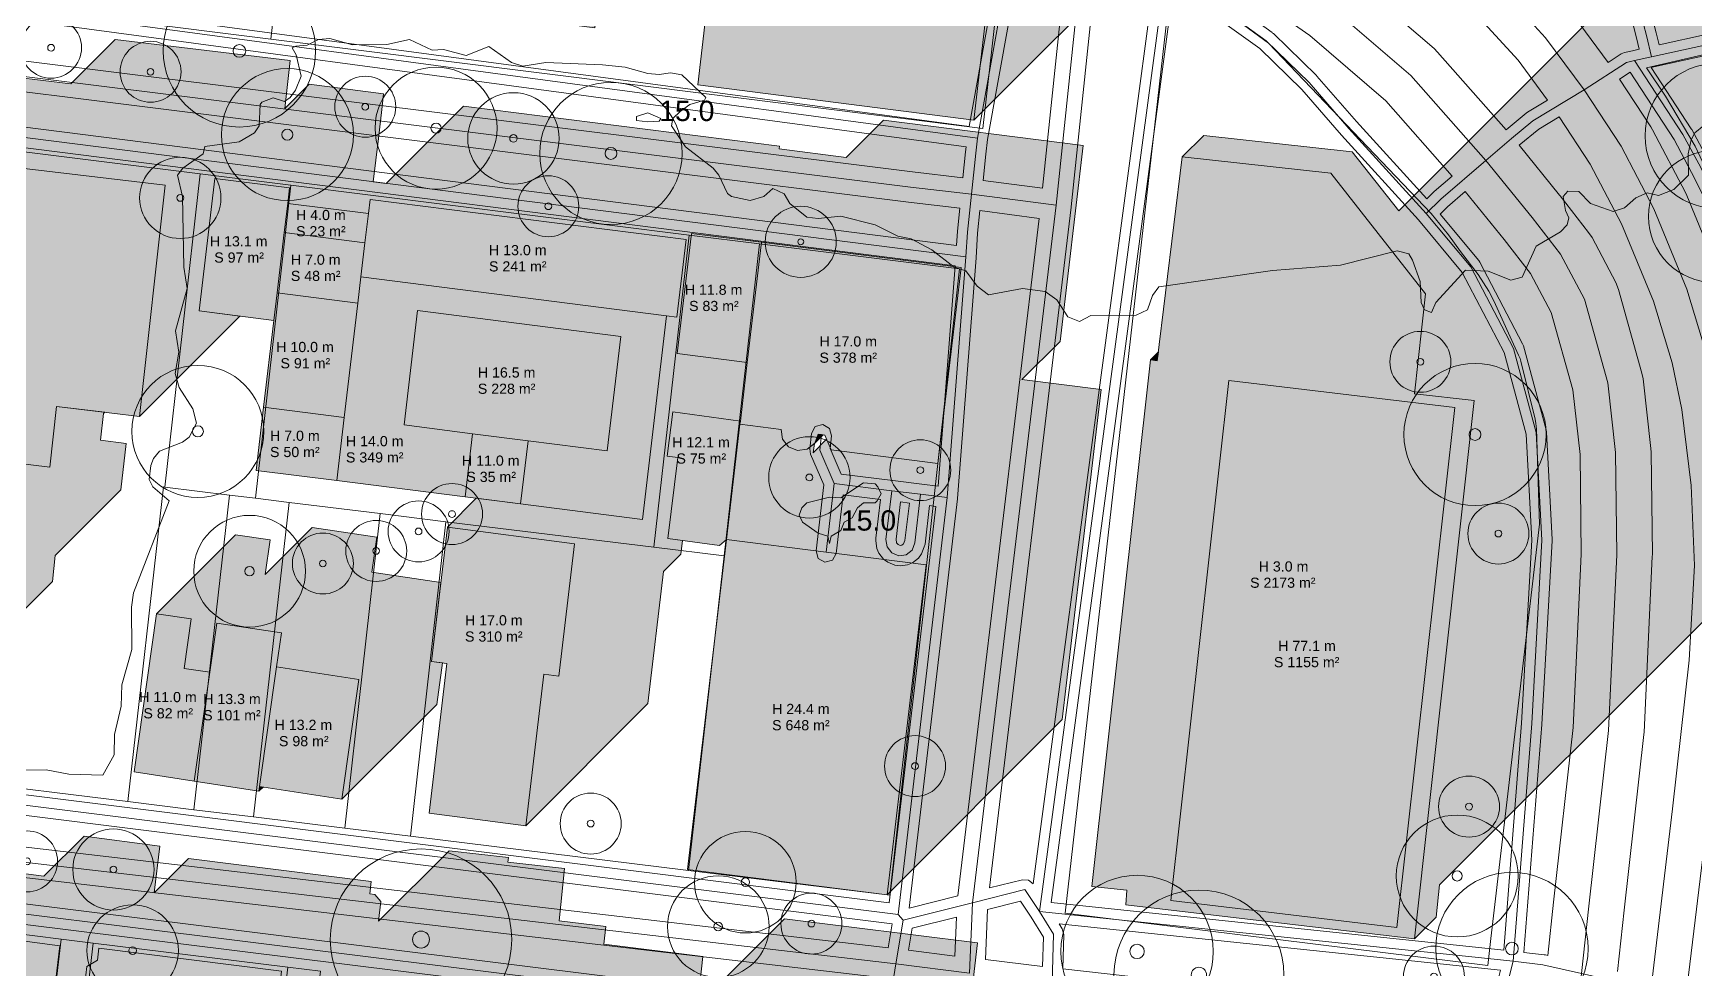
# Model space of a CAD drawing. Header units: metres. Extents: x -8 to 1190, y -11 to 1223.
# Drawn here: x 318.9 to 482.4, y 680 to 772.1 of the extents above; entities that cross this region are included whole.
import ezdxf

# ---------------------------------------------------------------- set-up
doc = ezdxf.new("R2010")
doc.units = ezdxf.units.M
doc.header["$MEASUREMENT"] = 0
for name, color, linetype, lineweight, true_color in [('TPX_BUILDING_AREAS_TEXT', 7, 'CONTINUOUS', 0, 0x000000), ('TPX_BUILDING_HEIGHTS_TEXT', 7, 'CONTINUOUS', 0, 0x000000), ('TPX_BUILDINGS', 7, 'CONTINUOUS', 0, 0x000000), ('TPX_BUILDINGS_HATCH', 7, 'CONTINUOUS', 0, 0xf0f0f0), ('TPX_BUILDINGS_SHADOWS_HATCH', 7, 'CONTINUOUS', 0, 0x000000), ('TPX_BUILDINGS_SHADOWS_OUTLINES', 7, 'CONTINUOUS', 0, 0x000000), ('TPX_CADASTRES', 7, 'CONTINUOUS', 0, 0x646464), ('TPX_CONTOUR_LINES_5M', 7, 'CONTINUOUS', 0, 0x969696), ('TPX_CONTOUR_LINES_5M_TEXT', 7, 'CONTINUOUS', 0, 0x000000), ('TPX_ROADS_AXES', 7, 'CONTINUOUS', 0, 0x323232), ('TPX_ROADS_CONTOURS', 7, 'CONTINUOUS', 0, 0x646464), ('TPX_VEGETATION_GREEN_SPACES', 7, 'CONTINUOUS', 0, 0x58ba48), ('TPX_VEGETATION_GREEN_SPACES_HATCH', 7, 'CONTINUOUS', 0, 0x58ba48), ('TPX_VEGETATION_TREES_INDIVIDUAL', 7, 'CONTINUOUS', 0, 0x136734)]:
    doc.layers.add(name, color=color, linetype=linetype, lineweight=lineweight, true_color=true_color)
doc.styles.add('TPX_TEXTE', font='arial.ttf')

# ---------------------------------------------------------------- blocks, each defined once
blk = doc.blocks.new('TREETR007_CR075')
at = {"layer": 'TPX_VEGETATION_TREES_INDIVIDUAL'}
for radius in [7.5, 0.708]:
    blk.add_circle((0, 0, 0.04), radius, dxfattribs=at)
blk = doc.blocks.new('TREETR006_CR070')
at = {"layer": 'TPX_VEGETATION_TREES_INDIVIDUAL'}
for radius in [7, 0.583]:
    blk.add_circle((0, 0, 0.04), radius, dxfattribs=at)
blk = doc.blocks.new('TREETR009_CR072')
at = {"layer": 'TPX_VEGETATION_TREES_INDIVIDUAL'}
for radius in [7.15, 0.851]:
    blk.add_circle((0, 0, 0.04), radius, dxfattribs=at)
blk = doc.blocks.new('TREETR003_CR030')
at = {"layer": 'TPX_VEGETATION_TREES_INDIVIDUAL'}
for radius in [3, 0.333]:
    blk.add_circle((0, 0, 0.04), radius, dxfattribs=at)
blk = doc.blocks.new('TREETR005_CR065')
at = {"layer": 'TPX_VEGETATION_TREES_INDIVIDUAL'}
for radius in [6.5, 0.542]:
    blk.add_circle((0, 0, 0.04), radius, dxfattribs=at)
blk = doc.blocks.new('TREETR003_CR035')
at = {"layer": 'TPX_VEGETATION_TREES_INDIVIDUAL'}
for radius in [3.5, 0.292]:
    blk.add_circle((0, 0, 0.04), radius, dxfattribs=at)
blk = doc.blocks.new('TREETR008_CR084')
at = {"layer": 'TPX_VEGETATION_TREES_INDIVIDUAL'}
for radius in [8.36, 0.75]:
    blk.add_circle((0, 0, 0.04), radius, dxfattribs=at)
blk = doc.blocks.new('TREETR004_CR045')
at = {"layer": 'TPX_VEGETATION_TREES_INDIVIDUAL'}
for radius in [4.5, 0.375]:
    blk.add_circle((0, 0, 0.04), radius, dxfattribs=at)
blk = doc.blocks.new('TREETR005_CR060')
at = {"layer": 'TPX_VEGETATION_TREES_INDIVIDUAL'}
for radius in [6, 0.5]:
    blk.add_circle((0, 0, 0.04), radius, dxfattribs=at)
blk = doc.blocks.new('TREETR005_CR055')
at = {"layer": 'TPX_VEGETATION_TREES_INDIVIDUAL'}
for radius in [5.5, 0.458]:
    blk.add_circle((0, 0, 0.04), radius, dxfattribs=at)
blk = doc.blocks.new('TREETR006_CR075')
at = {"layer": 'TPX_VEGETATION_TREES_INDIVIDUAL'}
for radius in [7.5, 0.625]:
    blk.add_circle((0, 0, 0.04), radius, dxfattribs=at)
blk = doc.blocks.new('TREETR003_CR040')
at = {"layer": 'TPX_VEGETATION_TREES_INDIVIDUAL'}
for radius in [4, 0.333]:
    blk.add_circle((0, 0, 0.04), radius, dxfattribs=at)
blk = doc.blocks.new('TREETR004_CR050')
at = {"layer": 'TPX_VEGETATION_TREES_INDIVIDUAL'}
for radius in [5, 0.417]:
    blk.add_circle((0, 0, 0.04), radius, dxfattribs=at)
blk = doc.blocks.new('TREETR008_CR089')
at = {"layer": 'TPX_VEGETATION_TREES_INDIVIDUAL'}
for radius in [8.93, 0.833]:
    blk.add_circle((0, 0, 0.04), radius, dxfattribs=at)

msp = doc.modelspace()

# ---------------------------------------------------------------- hatches: boundary and pattern name
at = {"layer": 'TPX_BUILDINGS_HATCH'}
h = msp.add_hatch(color=256, dxfattribs=at)
h.paths.add_polyline_path([(346.3, 794.05), (344.25, 776.48), (374.17, 772.66), (374.37, 774.34), (385.01, 772.98), (384.31, 767.03), (411.47, 763.56), (414.23, 787.34), (394.66, 799.4), (388.44, 787.5), (383.7, 787.53), (383.93, 789.47), (381.71, 791.9), (380.35, 790.75), (379.13, 790.91), (377.55, 790.06), (364.42, 791.74), (346.3, 794.05)])
h.paths.add_polyline_path([(391.88, 779.58), (397.15, 788.45), (403.45, 784.57), (398.8, 776.73), (396.32, 778.26), (391.88, 779.58)], flags=16)
for points in [[(286.5, 718.32), (285.44, 708.61), (308.5, 705.84), (309.51, 715.05), (312.68, 714.67), (312.73, 715.14), (315.23, 714.83), (315.74, 719.43), (313.23, 719.74), (314.37, 730.13), (320.55, 729.39), (321.21, 735.37), (329.38, 734.39), (331.88, 757.14), (314.68, 759.2), (314.3, 754.34), (304.84, 755.48), (290.79, 757.17), (289.66, 746.8), (290.63, 746.69), (287.5, 718.2), (286.5, 718.32)], [(428.86, 739.96), (423.09, 688.11), (426.54, 687.74), (426.42, 686.29), (454.84, 682.95), (460.71, 735.94), (454.85, 736.6), (455.92, 746.47), (446.6, 758.33), (431.98, 759.93), (429.53, 739.87), (428.86, 739.96)], [(336.79, 757.82), (335.25, 744.77), (342.59, 743.83), (342.91, 746.55), (343.61, 752.49), (343.95, 755.36), (344.13, 756.9), (336.79, 757.82)], [(351.55, 751.49), (351.15, 748.12), (381.24, 744.3), (382.26, 744.17), (383.16, 751.8), (352.05, 755.74), (351.89, 754.35), (351.55, 751.49)], [(343.95, 755.36), (343.61, 752.49), (351.55, 751.49), (351.89, 754.35), (343.95, 755.36)], [(343.61, 752.49), (342.91, 746.55), (350.85, 745.55), (351.15, 748.12), (351.55, 751.49), (343.61, 752.49)], [(383.68, 752.41), (382.28, 740.58), (389.18, 739.71), (390.58, 751.54), (383.68, 752.41)], [(388.5, 733.93), (388.46, 733.61), (392.52, 733.1), (392.66, 732.14), (393.25, 731.38), (394.13, 731.02), (395.07, 731.15), (395.82, 731.75), (396.17, 732.63), (396.81, 732.55), (397.45, 731.08), (407.94, 729.75), (410.22, 749.05), (390.58, 751.54), (389.18, 739.71), (388.5, 733.93)], [(349.52, 734.29), (348.79, 728.06), (361.4, 726.46), (362.14, 732.68), (355.41, 733.55), (356.73, 744.8), (376.72, 742.27), (375.38, 731.01), (367.6, 731.99), (366.87, 725.77), (378.87, 724.25), (381.24, 744.3), (351.15, 748.12), (350.85, 745.55), (349.52, 734.29)], [(342.59, 743.83), (341.58, 735.29), (349.52, 734.29), (350.85, 745.55), (342.91, 746.55), (342.59, 743.83)], [(356.73, 744.8), (355.41, 733.55), (362.14, 732.68), (367.6, 731.99), (375.38, 731.01), (376.72, 742.27), (356.73, 744.8)], [(436.57, 737.92), (430.85, 686.73), (453.11, 684.05), (458.82, 735.25), (436.57, 737.92)], [(341.58, 735.29), (340.84, 729.07), (348.79, 728.06), (349.52, 734.29), (341.58, 735.29)], [(381.85, 734.83), (381.31, 730.48), (382.36, 730.33), (381.37, 722.35), (386.46, 721.67), (387.12, 722.26), (388.46, 733.61), (388.5, 733.93), (381.85, 734.83)], [(362.14, 732.68), (361.4, 726.46), (366.87, 725.77), (367.6, 731.99), (362.14, 732.68)], [(359.62, 710.06), (357.88, 695.31), (367.38, 694.08), (369.15, 709.01), (370.63, 708.81), (372.17, 721.85), (359.67, 723.47), (358.1, 710.25), (359.62, 710.06)], [(387.12, 722.26), (383.28, 689.78), (402.93, 687.29), (406.77, 719.77), (396.94, 721.02), (387.12, 722.26)], [(331.04, 714.96), (328.84, 699.37), (334.74, 698.46), (336.27, 709.19), (333.75, 709.57), (334.44, 714.44), (331.04, 714.96)], [(336.27, 709.19), (334.74, 698.46), (341.11, 697.48), (341.18, 697.93), (342.85, 709.74), (343.33, 713.07), (336.96, 714.04), (336.27, 709.19)], [(342.85, 709.74), (341.18, 697.93), (349.28, 696.69), (350.95, 708.49), (342.85, 709.74)], [(312.31, 668.47), (310.78, 655.82), (318.25, 654.85), (321.54, 682.25), (314.08, 683.23), (313.74, 680.39), (312.31, 668.47)], [(324.19, 680.22), (323.9, 677.65), (324.75, 676.17), (325.28, 676.11), (324.43, 668.67), (341.39, 666.54), (342.28, 674.3), (343.04, 674.2), (343.91, 674.67), (344.27, 677.78), (343.68, 678.48), (343.2, 678.54), (343.34, 679.75), (325.36, 682.01), (325.22, 680.83), (324.19, 680.22)]]:
    msp.add_hatch(color=256, dxfattribs=at).paths.add_polyline_path(points)
at = {"layer": 'TPX_BUILDINGS_SHADOWS_HATCH'}
for points in [[(304.92, 814.34), (288.94, 798.36), (310.75, 795.58), (310.14, 790.34), (311.38, 790.19), (311.17, 788.38), (314.77, 787.91), (315.41, 793.45), (323.04, 792.47), (324.43, 804.4), (337.22, 802.78), (333.85, 773.6), (345.24, 784.99), (346.3, 794.05), (364.42, 791.74), (377.55, 790.06), (379.13, 790.91), (380.35, 790.75), (381.71, 791.9), (383.93, 789.47), (383.7, 787.53), (388.44, 787.5), (394.66, 799.4), (414.23, 787.34), (411.47, 763.56), (428.02, 780.11), (430.78, 803.89), (411.21, 815.94), (400.37, 805.11), (400.48, 806.02), (398.25, 808.45), (396.9, 807.3), (395.68, 807.46), (394.1, 806.6), (380.97, 808.28), (362.84, 810.59), (350.87, 798.62), (353.2, 818.76), (340.41, 820.38), (326.33, 806.3), (326.12, 806.32), (326.73, 811.56), (304.92, 814.34)], [(434.1, 762.05), (431.98, 759.93), (446.6, 758.33), (455.92, 746.47), (454.85, 736.6), (460.71, 735.94), (454.84, 682.95), (456.96, 685.07), (457.31, 688.25), (507.62, 738.56), (513.34, 789.77), (498.36, 791.57), (493.59, 790.6), (492.74, 789.16), (490.2, 790.71), (490.64, 791.45), (490.3, 791.65), (453.29, 754.64), (448.72, 760.45), (434.1, 762.05)], [(303.1, 769.48), (290.79, 757.17), (304.84, 755.48), (314.3, 754.34), (314.68, 759.2), (331.88, 757.14), (329.38, 734.39), (339.25, 744.26), (335.25, 744.77), (336.79, 757.82), (344.13, 756.9), (343.95, 755.36), (351.89, 754.35), (352.05, 755.74), (383.16, 751.8), (382.26, 744.17), (381.24, 744.3), (378.87, 724.25), (366.87, 725.77), (362.51, 726.32), (359.67, 723.47), (372.17, 721.85), (370.63, 708.81), (369.15, 709.01), (367.38, 694.08), (379.4, 706.1), (380.94, 719.12), (382.65, 720.83), (382.81, 722.16), (381.37, 722.35), (382.36, 730.33), (381.31, 730.48), (381.85, 734.83), (388.5, 733.93), (389.18, 739.71), (382.28, 740.58), (383.68, 752.41), (390.82, 751.51), (410.22, 749.05), (407.94, 729.75), (397.45, 731.08), (396.99, 732.13), (395.67, 730.81), (395.78, 731.71), (395.07, 731.15), (394.13, 731.02), (393.25, 731.38), (392.66, 732.14), (392.52, 733.1), (388.46, 733.61), (387.12, 722.26), (396.94, 721.02), (406.77, 719.77), (402.93, 687.29), (420.18, 704.54), (424.02, 737.02), (416.21, 738.02), (419.96, 741.77), (422.24, 761.07), (402.6, 763.56), (398.92, 759.89), (392.32, 760.72), (392.36, 760.99), (361.24, 764.93), (353.63, 757.32), (352.37, 757.48), (352.87, 761.76), (353.22, 764.62), (353.39, 766.16), (346.06, 767.09), (343.66, 764.69), (344.18, 769.44), (326.98, 771.51), (322.6, 767.13), (317.15, 767.78), (303.1, 769.48)], [(429.64, 740.74), (428.86, 739.96), (429.53, 739.87), (429.64, 740.74)], [(309.51, 715.05), (308.5, 705.84), (320.8, 718.14), (321.08, 720.69), (327.53, 727.14), (328.04, 731.73), (325.53, 732.04), (325.82, 734.66), (325.96, 734.8), (321.21, 735.37), (320.55, 729.39), (314.37, 730.13), (313.23, 719.74), (315.74, 719.43), (315.23, 714.83), (312.73, 715.14), (312.68, 714.67), (309.51, 715.05)], [(396.17, 732.63), (395.82, 731.75), (396.65, 732.57), (396.49, 732.59), (396.17, 732.63)], [(338.82, 722.74), (331.04, 714.96), (334.44, 714.44), (333.75, 709.57), (336.27, 709.19), (336.96, 714.04), (343.33, 713.07), (342.85, 709.74), (350.95, 708.49), (349.28, 696.69), (358.62, 706.02), (359.19, 710.11), (358.1, 710.25), (359.02, 718.02), (352.24, 719.06), (352.73, 722.48), (346.36, 723.45), (341.74, 718.83), (342.22, 722.22), (338.82, 722.74)], [(341.18, 697.93), (341.11, 697.48), (341.52, 697.88), (341.18, 697.93)]]:
    msp.add_hatch(color=256, dxfattribs=at).paths.add_polyline_path(points)
h = msp.add_hatch(color=256, dxfattribs=at)
h.paths.add_polyline_path([(314.63, 689.8), (306.22, 681.39), (313.74, 680.39), (314.08, 683.23), (321.54, 682.25), (318.25, 654.85), (321.79, 658.38), (321.87, 659.2), (320.16, 659.41), (320.85, 665.75), (328.81, 664.8), (330.03, 665.28), (330.67, 665.43), (331.98, 665.53), (333.28, 665.38), (334.54, 664.97), (335.69, 664.32), (336.22, 663.92), (344.05, 662.99), (343.36, 656.65), (342.2, 656.79), (338.08, 617.7), (342.36, 621.97), (343.46, 633.69), (350.17, 633), (356.09, 632.38), (356.45, 635.93), (362.33, 635.31), (361.63, 627.76), (368.19, 627.07), (366.94, 613.57), (368.05, 614.68), (369.78, 629.58), (376.28, 628.76), (375.14, 618.99), (379, 618.5), (379.73, 624.79), (380.44, 630.87), (381.16, 637.13), (381.6, 640.91), (381.17, 640.96), (374.51, 634.3), (371.12, 634.65), (371.38, 637.52), (372.08, 645.07), (366.21, 645.69), (362.82, 642.3), (359.79, 642.61), (358.02, 640.85), (354.17, 641.24), (355.35, 652.47), (350.63, 653), (344.8, 653.65), (347.46, 679.25), (353.29, 678.59), (359.24, 677.92), (356.58, 652.33), (356.97, 652.72), (357.04, 653.35), (363.62, 652.57), (363.12, 647.97), (362.89, 645.82), (365.29, 648.23), (365.52, 650.37), (366.02, 654.97), (359.94, 655.69), (367.49, 663.24), (368.23, 669.76), (366.5, 669.99), (365.67, 662.65), (361, 663.24), (361.6, 668.54), (358.73, 668.9), (359.65, 677.03), (367.19, 676.08), (378.32, 674.7), (375.25, 647.76), (378.77, 651.28), (378.78, 651.38), (392.41, 649.68), (393.47, 658.82), (387.03, 659.63), (381.77, 654.36), (382.43, 660.2), (380.5, 660.45), (382.08, 674.16), (401.08, 671.79), (398.42, 648.93), (397.55, 641.38), (397.98, 641.32), (397.26, 635.13), (397.48, 635.1), (396.75, 628.83), (396, 622.3), (395.32, 616.46), (394.57, 610.07), (378.26, 612.11), (374.4, 612.59), (371.67, 612.93), (364.8, 606.06), (361.26, 606.49), (360.98, 606.21), (356.11, 606.79), (356.24, 607.88), (349.47, 608.71), (350.02, 613.33), (342.97, 614.22), (343.12, 615.45), (338.24, 616.07), (337.13, 614.96), (331.51, 615.68), (331.05, 615.74), (328.09, 612.77), (327.7, 612.82), (322.87, 607.99), (322.89, 608.15), (317.58, 608.83), (312.85, 604.09), (318.16, 603.41), (318.01, 602.18), (324.59, 601.34), (324.73, 602.57), (329.62, 601.95), (329.47, 600.72), (336.51, 599.82), (334.17, 580.1), (335.19, 579.97), (334.18, 571.48), (335.72, 569.87), (332.31, 541.15), (345.82, 554.65), (349.22, 583.37), (347.69, 584.99), (347.69, 585.02), (344.66, 585.39), (344.43, 583.24), (336.97, 584.15), (338.6, 598.61), (346.05, 597.7), (351.79, 597.01), (357.73, 596.29), (358.08, 599.34), (372.4, 597.59), (378.12, 596.91), (391.61, 595.26), (388.58, 568.35), (388.14, 564.45), (387.33, 557.27), (386.62, 550.96), (384.67, 533.72), (395.42, 544.47), (397.36, 561.71), (397.72, 562.06), (398.43, 568.37), (399.24, 575.55), (396.15, 575.92), (417.28, 597.06), (418.06, 603.9), (416.62, 604.09), (416.64, 604.24), (416.77, 605.36), (416.35, 605.42), (416.6, 607.51), (417.24, 607.43), (417.58, 610.27), (417.61, 610.58), (429.66, 609.05), (429.26, 605.56), (430, 605.47), (429.83, 603.94), (429.28, 604.01), (429.1, 602.5), (431.08, 602.25), (431.98, 602.13), (431.65, 599.27), (430.78, 599.38), (429.97, 599.48), (429.39, 594.53), (430.26, 594.42), (431.16, 594.31), (430.81, 591.32), (429.96, 591.43), (427.55, 591.74), (427.4, 590.49), (428.39, 590.35), (428.19, 588.62), (427.49, 588.71), (427.1, 585.4), (431.2, 589.5), (431.48, 591.92), (432.29, 592.72), (432.3, 592.81), (434.84, 595.35), (435.19, 598.34), (434.3, 598.45), (433.42, 598.56), (433.71, 601.01), (433.78, 601.08), (433.82, 601.43), (435.75, 603.37), (436.09, 606.23), (435.18, 606.35), (433.2, 606.6), (433.27, 606.67), (433.37, 607.49), (434, 608.12), (434.17, 609.64), (433.43, 609.73), (433.83, 613.22), (421.78, 614.75), (418.96, 611.93), (419.64, 618.01), (418.26, 618.18), (418.57, 620.87), (418.02, 620.94), (418.27, 623.14), (418.81, 623.07), (418.93, 624.14), (406.83, 625.62), (406.04, 624.82), (406.35, 627.49), (407.08, 633.79), (407.78, 639.86), (407.92, 640), (408.65, 646.27), (408.37, 646.31), (409.08, 652.43), (408.53, 652.5), (409.38, 659.89), (409.2, 659.91), (411.83, 682.54), (392.83, 684.91), (384.27, 676.34), (384.82, 681.2), (375.06, 682.41), (375.25, 684.14), (370.66, 684.72), (371.19, 689.87), (365.62, 690.49), (365.67, 690.96), (359.84, 691.62), (352.88, 684.67), (353.11, 686.62), (352.52, 687.32), (352.04, 687.38), (352.18, 688.59), (334.19, 690.85), (330.82, 687.48), (331.37, 692.08), (323.91, 693.06), (319.95, 689.1), (314.63, 689.8)])
h.paths.add_polyline_path([(323.9, 677.65), (324.19, 680.22), (325.22, 680.83), (325.36, 682.01), (343.34, 679.75), (343.2, 678.54), (343.68, 678.48), (344.27, 677.78), (343.91, 674.67), (343.04, 674.2), (342.28, 674.3), (341.39, 666.54), (324.43, 668.67), (325.28, 676.11), (324.75, 676.17), (323.9, 677.65)], flags=16)
at = {"layer": 'TPX_VEGETATION_GREEN_SPACES_HATCH'}
msp.add_hatch(color=256, dxfattribs=at).paths.add_polyline_path([(488.06, 771.1), (477.69, 768.71), (479.55, 765.91), (482.45, 761.01), (484.15, 757.42), (484.69, 757.11), (486.46, 757.54), (486.73, 757.88), (488.06, 771.1)])

# ---------------------------------------------------------------- linework, layer by layer
at = {"layer": 'TPX_BUILDINGS', "elevation": 0.04}
for points in [[(346.3, 794.05), (344.25, 776.48), (374.17, 772.66), (374.37, 774.34), (385.01, 772.98), (384.31, 767.03), (411.47, 763.56), (414.23, 787.34), (394.66, 799.4), (388.44, 787.5), (383.7, 787.53), (383.93, 789.47), (381.71, 791.9), (380.35, 790.75), (379.13, 790.91), (377.55, 790.06), (364.42, 791.74)], [(286.5, 718.32), (285.44, 708.61), (308.5, 705.84), (309.51, 715.05), (312.68, 714.67), (312.73, 715.14), (315.23, 714.83), (315.74, 719.43), (313.23, 719.74), (314.37, 730.13), (320.55, 729.39), (321.21, 735.37), (329.38, 734.39), (331.88, 757.14), (314.68, 759.2), (314.3, 754.34), (304.84, 755.48), (290.79, 757.17), (289.66, 746.8), (290.63, 746.69), (287.5, 718.2)], [(428.86, 739.96), (423.09, 688.11), (426.54, 687.74), (426.42, 686.29), (454.84, 682.95), (460.71, 735.94), (454.85, 736.6), (455.92, 746.47), (446.6, 758.33), (431.98, 759.93), (429.53, 739.87)], [(336.79, 757.82), (335.25, 744.77), (342.59, 743.83), (342.91, 746.55), (343.61, 752.49), (343.95, 755.36), (344.13, 756.9)], [(351.55, 751.49), (351.15, 748.12), (381.24, 744.3), (382.26, 744.17), (383.16, 751.8), (352.05, 755.74), (351.89, 754.35)], [(343.95, 755.36), (343.61, 752.49), (351.55, 751.49), (351.89, 754.35)], [(343.61, 752.49), (342.91, 746.55), (350.85, 745.55), (351.15, 748.12), (351.55, 751.49)], [(383.68, 752.41), (382.28, 740.58), (389.18, 739.71), (390.58, 751.54)], [(388.5, 733.93), (388.46, 733.61), (392.52, 733.1), (392.66, 732.14), (393.25, 731.38), (394.13, 731.02), (395.07, 731.15), (395.82, 731.75), (396.17, 732.63), (396.81, 732.55), (397.45, 731.08), (407.94, 729.75), (410.22, 749.05), (390.58, 751.54), (389.18, 739.71)], [(349.52, 734.29), (348.79, 728.06), (361.4, 726.46), (362.14, 732.68), (355.41, 733.55), (356.73, 744.8), (376.72, 742.27), (375.38, 731.01), (367.6, 731.99), (366.87, 725.77), (378.87, 724.25), (381.24, 744.3), (351.15, 748.12), (350.85, 745.55)], [(342.59, 743.83), (341.58, 735.29), (349.52, 734.29), (350.85, 745.55), (342.91, 746.55)], [(356.73, 744.8), (355.41, 733.55), (362.14, 732.68), (367.6, 731.99), (375.38, 731.01), (376.72, 742.27)], [(436.57, 737.92), (430.85, 686.73), (453.11, 684.05), (458.82, 735.25)], [(341.58, 735.29), (340.84, 729.07), (348.79, 728.06), (349.52, 734.29)], [(381.85, 734.83), (381.31, 730.48), (382.36, 730.33), (381.37, 722.35), (386.46, 721.67), (387.12, 722.26), (388.46, 733.61), (388.5, 733.93)], [(362.14, 732.68), (361.4, 726.46), (366.87, 725.77), (367.6, 731.99)], [(359.62, 710.06), (357.88, 695.31), (367.38, 694.08), (369.15, 709.01), (370.63, 708.81), (372.17, 721.85), (359.67, 723.47), (358.1, 710.25)], [(387.12, 722.26), (383.28, 689.78), (402.93, 687.29), (406.77, 719.77), (396.94, 721.02)], [(331.04, 714.96), (328.84, 699.37), (334.74, 698.46), (336.27, 709.19), (333.75, 709.57), (334.44, 714.44)], [(336.27, 709.19), (334.74, 698.46), (341.11, 697.48), (341.18, 697.93), (342.85, 709.74), (343.33, 713.07), (336.96, 714.04)], [(342.85, 709.74), (341.18, 697.93), (349.28, 696.69), (350.95, 708.49)], [(312.31, 668.47), (310.78, 655.82), (318.25, 654.85), (321.54, 682.25), (314.08, 683.23), (313.74, 680.39)], [(324.19, 680.22), (323.9, 677.65), (324.75, 676.17), (325.28, 676.11), (324.43, 668.67), (341.39, 666.54), (342.28, 674.3), (343.04, 674.2), (343.91, 674.67), (344.27, 677.78), (343.68, 678.48), (343.2, 678.54), (343.34, 679.75), (325.36, 682.01), (325.22, 680.83)]]:
    msp.add_lwpolyline(points, close=True, dxfattribs=at)
at = {"layer": 'TPX_BUILDINGS_SHADOWS_OUTLINES', "elevation": 0.04}
for points in [[(434.1, 762.05), (431.98, 759.93), (446.6, 758.33), (455.92, 746.47), (454.85, 736.6), (460.71, 735.94), (454.84, 682.95), (456.96, 685.07), (457.31, 688.25), (507.62, 738.56), (513.34, 789.77), (498.36, 791.57), (493.59, 790.6), (492.74, 789.16), (490.2, 790.71), (490.64, 791.45), (490.3, 791.65), (453.29, 754.64), (448.72, 760.45)], [(429.64, 740.74), (428.86, 739.96), (429.53, 739.87)], [(309.51, 715.05), (308.5, 705.84), (320.8, 718.14), (321.08, 720.69), (327.53, 727.14), (328.04, 731.73), (325.53, 732.04), (325.82, 734.66), (325.96, 734.8), (321.21, 735.37), (320.55, 729.39), (314.37, 730.13), (313.23, 719.74), (315.74, 719.43), (315.23, 714.83), (312.73, 715.14), (312.68, 714.67)], [(396.17, 732.63), (395.82, 731.75), (396.65, 732.57), (396.49, 732.59)], [(338.82, 722.74), (331.04, 714.96), (334.44, 714.44), (333.75, 709.57), (336.27, 709.19), (336.96, 714.04), (343.33, 713.07), (342.85, 709.74), (350.95, 708.49), (349.28, 696.69), (358.62, 706.02), (359.19, 710.11), (358.1, 710.25), (359.02, 718.02), (352.24, 719.06), (352.73, 722.48), (346.36, 723.45), (341.74, 718.83), (342.22, 722.22)], [(341.18, 697.93), (341.11, 697.48), (341.52, 697.88)], [(323.9, 677.65), (324.19, 680.22), (325.22, 680.83), (325.36, 682.01), (343.34, 679.75), (343.2, 678.54), (343.68, 678.48), (344.27, 677.78), (343.91, 674.67), (343.04, 674.2), (342.28, 674.3), (341.39, 666.54), (324.43, 668.67), (325.28, 676.11), (324.75, 676.17)]]:
    msp.add_lwpolyline(points, close=True, dxfattribs=at)
for points in [[(414.23, 787.34), (411.47, 763.56), (428.02, 780.11)], [(314.68, 759.2), (331.88, 757.14), (329.38, 734.39), (339.25, 744.26), (335.25, 744.77), (336.79, 757.82), (344.13, 756.9), (343.95, 755.36), (351.89, 754.35), (352.05, 755.74), (383.16, 751.8), (382.26, 744.17), (381.24, 744.3), (378.87, 724.25), (366.87, 725.77), (362.51, 726.32), (359.67, 723.47), (372.17, 721.85), (370.63, 708.81), (369.15, 709.01), (367.38, 694.08), (379.4, 706.1), (380.94, 719.12), (382.65, 720.83), (382.81, 722.16), (381.37, 722.35), (382.36, 730.33), (381.31, 730.48), (381.85, 734.83), (388.5, 733.93), (389.18, 739.71), (382.28, 740.58), (383.68, 752.41), (390.82, 751.51), (410.22, 749.05), (407.94, 729.75), (397.45, 731.08), (396.99, 732.13), (395.67, 730.81), (395.78, 731.71), (395.07, 731.15), (394.13, 731.02), (393.25, 731.38), (392.66, 732.14), (392.52, 733.1), (388.46, 733.61), (387.12, 722.26), (396.94, 721.02), (406.77, 719.77), (402.93, 687.29), (420.18, 704.54), (424.02, 737.02), (416.21, 738.02), (419.96, 741.77), (422.24, 761.07), (402.6, 763.56), (398.92, 759.89), (392.32, 760.72), (392.36, 760.99), (361.24, 764.93), (353.63, 757.32), (352.37, 757.48), (352.87, 761.76), (353.22, 764.62), (353.39, 766.16), (346.06, 767.09), (343.66, 764.69), (344.18, 769.44), (326.98, 771.51), (322.6, 767.13), (317.15, 767.78)], [(409.2, 659.91), (411.83, 682.54), (392.83, 684.91), (384.27, 676.34), (384.82, 681.2), (375.06, 682.41), (375.25, 684.14), (370.66, 684.72), (371.19, 689.87), (365.62, 690.49), (365.67, 690.96), (359.84, 691.62), (352.88, 684.67), (353.11, 686.62), (352.52, 687.32), (352.04, 687.38), (352.18, 688.59), (334.19, 690.85), (330.82, 687.48), (331.37, 692.08), (323.91, 693.06), (319.95, 689.1), (314.63, 689.8)], [(314.08, 683.23), (321.54, 682.25), (318.25, 654.85)]]:
    msp.add_lwpolyline(points, dxfattribs=at)
at = {"layer": 'TPX_CADASTRES', "elevation": 0.02}
for points in [[(344.75, 793.19), (342.29, 771.54), (412.35, 762.72), (415.18, 787.66), (357.21, 824.71), (348.13, 809.46)], [(420.77, 688.06), (420.47, 685.48), (462.06, 680.3), (462.37, 682.96), (467.13, 723.78), (466.84, 733.16), (466.79, 733.68), (466.71, 734.12), (465.31, 739.82), (465.23, 740.1), (465.08, 740.43), (462.66, 745.77), (462.16, 746.72), (461.11, 748.35), (459.37, 750.62), (458.18, 752.26), (456.49, 754.36), (440.49, 771.15), (431, 778.14)], [(283.89, 764.71), (276.91, 702.78), (328.23, 696.47), (331.72, 727.44), (331.85, 727.42), (335.33, 758.27)], [(335.33, 758.27), (331.85, 727.42), (338.21, 726.64), (340.78, 726.32), (344.25, 757.15)], [(344.25, 757.15), (340.78, 726.32), (344.08, 725.92), (353.05, 724.81), (359.52, 724.02), (379.99, 721.5), (383.46, 752.24)], [(383.46, 752.24), (379.99, 721.5), (386.9, 720.65), (390.37, 751.37)], [(386.9, 720.65), (383.41, 689.68), (403.2, 687.25), (410.07, 748.91), (390.37, 751.37)], [(331.72, 727.44), (328.23, 696.47), (334.72, 695.65), (338.21, 726.64), (331.85, 727.42)], [(338.21, 726.64), (334.72, 695.65), (340.59, 694.95), (344.08, 725.92), (340.78, 726.32)], [(344.08, 725.92), (340.59, 694.95), (349.56, 693.85), (353.05, 724.81)], [(353.05, 724.81), (349.56, 693.85), (356.03, 693.05), (359.52, 724.02)], [(359.52, 724.02), (356.03, 693.05), (383.41, 689.68), (386.9, 720.65), (379.99, 721.5)], [(313.84, 683.88), (310.11, 651.99), (317.9, 651.02), (321.64, 682.92)], [(317.9, 651.02), (314.21, 619.51), (341.49, 616.14), (341.7, 617.91), (345.18, 647.65), (343.46, 647.87), (347.19, 679.75), (343.97, 680.15), (342.31, 665.99), (323.17, 668.37), (324.82, 682.52), (321.64, 682.92)], [(324.82, 682.52), (323.17, 668.37), (342.31, 665.99), (343.97, 680.15)]]:
    msp.add_lwpolyline(points, close=True, dxfattribs=at)
msp.add_lwpolyline([(285.17, 778.73), (342.29, 771.54), (344.75, 793.19)], dxfattribs=at)
at = {"layer": 'TPX_CONTOUR_LINES_5M', "elevation": 0.05}
for points in [[(483.33, 763.02), (482.42, 762.32), (482.06, 761.62), (481.78, 760.23), (481.82, 758.13), (480.37, 756.74), (478.86, 756.15), (477.74, 756.39), (476.62, 755.92), (475.5, 754.94), (474.39, 754.56), (472.15, 755.34), (471.03, 756.53), (469.92, 756.58), (469.48, 756.04), (469.69, 754.65), (470.02, 753.95), (469.86, 753.25), (469.22, 752.56), (466.81, 751.16), (465.45, 748.1), (464.33, 747.79), (462.09, 748.7), (459.86, 748.79), (456.95, 745.59), (456.51, 744.63), (455.84, 744.89), (455.49, 745.59), (455.39, 747.68), (454.65, 749.77), (454.27, 750.41), (453.15, 750.7), (447.57, 749.29), (440.86, 748.74), (429.68, 747.14), (429.06, 746.28), (428.57, 744.87), (427.45, 744.34), (422.98, 744.31), (421.86, 743.74), (420.74, 744.19), (419.63, 745.88), (418.51, 746.7), (416.27, 746.97), (412.92, 746.37), (411.8, 747.21), (410.69, 748.71), (409.55, 749.07), (407.33, 750.8), (405.31, 751.86), (403.98, 752.13), (401.76, 753.25), (398.39, 754.1), (396.16, 753.88), (395.04, 754.02), (393.37, 755.35), (392.81, 756.3), (391.69, 756.84), (390.81, 756.04), (389.45, 755.64), (387.63, 756.04), (387.22, 756.34), (386.39, 758.13), (385.82, 758.83), (383.1, 760.92), (381.72, 763.01), (381.84, 763.71), (382.59, 764.41), (383.51, 765.11), (384.98, 765.54), (385.11, 765.8), (382.75, 768.02), (381.63, 768.22), (380.51, 768.04), (379.4, 768.16), (377.16, 768.78), (374.93, 769), (369.34, 769.25), (367.1, 768.89), (365.99, 769.25), (363.75, 770.82), (361.52, 769.94), (359.28, 770.52), (358.16, 770.44), (355.93, 771.51), (353.69, 771.01), (350.34, 770.98), (348.11, 771.61), (346.99, 771.5), (345.87, 770.94), (344.75, 770.83), (344.4, 770.68), (344.77, 769.99), (345.28, 767.89), (344.73, 766.5), (344.18, 765.8), (343.64, 765.38), (342.52, 765.75), (341.4, 765.33), (341.23, 765.11), (341.13, 763.01), (340.69, 762.32), (339.17, 761.43), (335.81, 760.95), (335.63, 760.23), (333.64, 758.83), (333.09, 758.13), (333.6, 756.04), (333.73, 749.07), (334.04, 746.98), (332.92, 742.8), (333.24, 740.71), (332.89, 738.61), (333.26, 737.22), (334.6, 735.13), (334.99, 733.73), (334.26, 732.34), (333.58, 731.86), (331.34, 730.96), (330.74, 730.25), (330.47, 729.55), (330.32, 728.16), (330.68, 727.46), (332.29, 726.07), (328.77, 717), (328.58, 715.61), (328.61, 711.43), (327.62, 707.94), (327.55, 705.85), (326.89, 703.06), (326.87, 701.06), (325.76, 699.06), (322.4, 699.16), (320.17, 699.58), (316.82, 699.54)], [(378.28, 763.91), (378.28, 763.53), (379.4, 763.4), (380.51, 763.47), (380.66, 763.71), (379.4, 764.29), (378.28, 763.91)], [(400.63, 727.84), (398.39, 726.37), (397.28, 726.42), (395.04, 725.87), (394.56, 725.37), (394.3, 724.67), (394.63, 723.97), (396.16, 722.9), (397.11, 722.58), (397.28, 721.86), (397.44, 722.58), (398.39, 723.14), (398.72, 723.97), (399.51, 724.41), (400.04, 725.37), (400.63, 725.88), (401.75, 725.88), (401.96, 726.07), (402.34, 726.76), (402.03, 727.46), (401.75, 727.74), (400.63, 727.84)]]:
    msp.add_lwpolyline(points, dxfattribs=at)
at = {"layer": 'TPX_ROADS_AXES', "elevation": 0.03}
for points in [[(423.59, 790.78), (422.45, 782.81), (419.58, 755.18)], [(404.03, 685.35), (408.86, 726.39), (410.7, 750.09), (410.86, 752.52), (411.24, 756.27), (411.66, 760.31), (411.83, 761.8), (416.27, 786.45)], [(474.09, 784.07), (474.52, 782.66), (476.2, 777.51), (477.67, 771.9), (478.18, 769.79)], [(411.83, 761.8), (284.16, 778.96)], [(430.36, 778.52), (417.95, 685.62)], [(440.26, 771.38), (430.36, 778.52)], [(485.91, 719.67), (485.56, 727.88), (484.61, 735.62), (483.59, 740.52), (481.66, 746.9), (478.4, 754.82), (475.17, 761), (471.55, 766.53), (467.74, 771.67), (464.13, 775.64)], [(446.69, 774.65), (454.48, 767.95), (461.86, 759.57), (466.42, 753.96), (469.22, 750.35), (471.56, 745.93), (473.86, 737.69), (474.63, 730.84), (474.76, 720.75), (473.95, 703.46), (472, 686.17), (471.27, 679.52), (470.4, 672.05)], [(500.4, 773.84), (495.92, 773.2), (489.47, 772.27), (488.65, 772.09), (478.18, 769.79), (476.5, 769.42), (475.72, 769.25), (471.55, 766.53), (466.49, 763.5), (464.4, 761.75), (461.86, 759.57), (457.42, 755.77), (456, 754.38)], [(410.7, 750.09), (282.63, 766.36), (280.47, 766.53), (277.44, 766.81), (272.93, 767.32), (271.02, 767.62), (243.13, 771.88), (201.77, 739.32), (199.05, 714.38), (199.22, 712.99), (199.68, 711.3), (199.53, 709.49), (199.19, 705.45), (198.89, 701.79), (198.59, 699), (191.27, 634.2)], [(278.12, 772.86), (283.32, 772.2), (405.25, 756.97), (411.24, 756.27), (419.58, 755.18)], [(476.5, 769.42), (481.25, 762.15), (483.01, 758.88), (485.53, 753.88), (486.18, 753.38), (487.02, 753.55), (487.38, 754.25), (488.02, 765.06), (488.65, 772.09)], [(417.95, 685.62), (464.54, 680.73), (466.38, 704.13), (467.38, 722.2), (466.82, 732.79), (464.59, 741.06), (460.39, 749.1), (456, 754.38), (448.39, 762.75), (444.49, 767.25), (440.26, 771.38)], [(419.58, 755.18), (411.34, 686.5), (411.06, 679.56)], [(396.49, 732.59), (396.31, 731.07)], [(396.31, 731.07), (397.74, 727.79), (403.39, 727.07)], [(396.94, 721.02), (397.74, 727.79)], [(403.39, 727.07), (402.82, 722.28)], [(402.82, 722.28), (402.93, 721.53), (403.39, 720.94), (404.08, 720.65), (404.81, 720.76), (405.4, 721.22), (405.67, 721.92), (406.24, 726.72)], [(403.39, 727.07), (406.24, 726.72)], [(406.24, 726.72), (408.86, 726.39)], [(404.03, 685.35), (275.35, 701.47), (273.36, 702.67), (270.27, 703.04), (265.31, 703.62), (263.82, 703.12), (201.84, 710.7), (200.69, 710.88), (199.68, 711.3)], [(480.67, 670.13), (481.54, 677.19), (483.73, 695.34), (485.36, 710.08)], [(411.06, 679.56), (403.81, 680.47), (274.92, 695.51), (269.49, 696.16)], [(404.52, 684.79), (411.34, 686.5), (416.51, 687.79), (417.95, 685.62), (419.33, 683.39), (419.17, 678.61), (419, 673.54), (417.61, 672.43), (416.22, 671.08), (410.19, 672.17), (406.09, 672.9), (404.52, 674.61), (273.91, 690.87), (272.16, 690.66)], [(404.52, 684.79), (404.03, 685.35)], [(368.48, 377.9), (376.01, 443.73), (376.12, 446.13), (376.45, 449.16), (376.96, 453.91), (377.1, 454.99), (385.94, 520.03), (386.27, 522.48), (386.15, 525.98), (385.98, 531.07), (386.12, 532.3), (393.33, 597.37), (393.65, 599.41), (394.44, 602.55), (395.24, 605.7), (395.52, 608.1), (404.52, 674.61), (403.13, 676.31), (403.81, 680.47), (404.52, 684.79)], [(460.31, 666.03), (461.14, 670.11), (462.37, 673.71), (464.01, 678.54), (464.54, 680.73), (467.49, 680.39)], [(488.78, 676.02), (484.65, 676.64), (481.54, 677.19), (471.27, 679.52), (467.49, 680.39)]]:
    msp.add_lwpolyline(points, dxfattribs=at)
at = {"layer": 'TPX_ROADS_CONTOURS', "elevation": 0.03}
for points in [[(415.26, 786.43), (411.02, 762.92), (285.27, 779.81)], [(484.89, 748.23), (481.63, 756.15), (481.5, 756.44), (478.27, 762.62), (478.09, 762.91), (475.02, 767.61), (476.06, 768.28), (480.39, 761.64), (482.12, 758.41), (484.64, 753.43)], [(283.51, 765.24), (409.63, 749.21), (407.95, 727.51), (406.36, 727.71), (403.51, 728.07), (398.43, 728.71), (397.33, 731.22), (397.48, 732.47), (397.28, 733.21), (396.61, 733.59), (395.87, 733.38), (395.5, 732.71), (395.32, 731.18), (395.39, 730.67), (396.71, 727.64), (395.95, 721.14), (396.15, 720.4), (396.82, 720.03), (397.56, 720.23), (397.93, 720.9), (398.61, 726.67), (402.28, 726.21), (401.83, 722.4), (401.83, 722.14), (401.94, 721.39), (402.14, 720.92), (402.6, 720.33), (403, 720.02), (403.69, 719.73), (404.22, 719.66), (404.95, 719.77), (405.43, 719.97), (406.02, 720.43), (406.33, 720.85), (406.6, 721.55), (406.67, 721.8), (407.11, 725.6), (407.75, 725.52), (403.15, 686.47), (276.45, 702.34)], [(474.82, 679.74), (475.47, 685.78), (477.43, 703.07), (477.45, 703.3), (478.25, 720.59), (478.26, 720.79), (478.13, 730.88), (478.11, 731.23), (477.34, 738.08), (477.23, 738.63), (474.93, 746.88), (474.65, 747.57), (472.32, 751.99), (471.98, 752.5), (469.18, 756.11), (469.13, 756.17), (465.15, 761.08), (467.07, 762.68), (469.09, 763.89), (472.14, 759.22), (475.22, 753.34), (478.36, 745.73), (480.19, 739.65), (481.16, 735.05), (482.07, 727.59), (482.41, 719.69), (481.87, 710.37), (480.25, 695.74), (478.23, 678.96)]]:
    msp.add_lwpolyline(points, dxfattribs=at)
for points in [[(424.01, 783.13), (424.41, 785.93), (444.55, 771.88), (452.02, 765.45), (458.55, 758.05), (456.77, 756.52), (456.73, 756.48), (456.05, 755.82), (449.14, 763.41), (445.24, 767.9), (445.19, 767.96), (440.96, 772.1), (440.88, 772.13), (440.84, 772.19), (430.95, 779.33), (430.87, 779.38), (427.6, 781.28), (427.56, 781.31)], [(412.39, 757.63), (412.65, 760.2), (412.82, 761.66), (417.01, 784.87), (417.8, 784.4), (420.92, 782.56), (418.24, 756.87)], [(413.02, 687.95), (421.07, 755), (421.07, 755.03), (423.77, 781.01), (426.62, 779.54), (429.28, 777.99), (417.31, 688.37), (416.87, 688.72), (416.27, 688.76)], [(477.63, 776.02), (496.02, 779.82), (494.72, 778.24), (494.33, 777.66), (492.83, 774.84), (492.71, 774.59), (492.32, 773.69), (489.33, 773.26), (489.25, 773.25), (488.43, 773.07), (478.92, 770.97), (478.64, 772.15)], [(284.5, 773.56), (284.98, 777.48), (285.02, 777.83), (410.73, 760.94), (410.67, 760.43), (410.4, 757.88), (405.43, 758.46)], [(419.08, 686.51), (431.13, 776.73), (439.61, 770.62), (443.76, 766.56), (447.65, 762.08), (455.25, 753.73), (459.55, 748.54), (463.66, 740.69), (465.83, 732.63), (466.38, 722.2), (465.38, 704.19), (463.62, 681.83)], [(469.69, 774.73), (475.66, 775.66), (476.7, 771.66), (476.97, 770.55), (476.29, 770.4), (475.5, 770.23), (475.17, 770.09), (473.89, 769.25), (470.55, 773.75), (470.33, 774.03)], [(453.64, 773.29), (460.98, 773.71), (461.7, 773.11), (465.03, 769.45), (467.93, 765.53), (465.98, 764.35), (465.85, 764.26), (463.86, 762.6), (457.11, 770.26), (456.77, 770.6)], [(283.74, 767.23), (283.91, 768.78), (284.13, 770.59), (405.06, 755.48), (410.1, 754.89), (409.86, 752.62), (409.77, 751.21)], [(478.13, 768.75), (478.4, 768.81), (487.53, 770.82), (487.02, 765.15), (487.02, 765.12), (486.4, 754.52), (486.38, 754.49), (486.32, 754.53), (483.9, 759.33), (482.13, 762.63), (482.08, 762.7)], [(457.36, 754.31), (458.1, 755.03), (459.84, 756.52), (463.68, 751.79), (466.27, 748.45), (468.29, 744.63), (470.42, 737.01), (471.14, 730.62), (471.25, 720.81), (470.46, 703.74), (468.52, 686.56), (467.95, 681.31), (467.72, 681.36), (467.66, 681.35), (467.61, 681.38), (465.61, 681.61), (467.38, 704.05), (467.38, 704.07), (468.38, 722.14), (468.38, 722.25), (467.82, 732.84), (467.79, 733.05), (465.56, 741.32), (465.48, 741.52), (461.28, 749.56), (461.16, 749.74)], [(405.1, 685.96), (409.86, 726.27), (409.86, 726.31), (411.69, 750.01), (411.85, 752.43), (412.08, 754.65), (417.91, 753.89), (409.91, 687.17)], [(403.83, 722.29), (404.26, 725.96), (405.13, 725.85), (404.7, 722.16), (404.57, 721.84), (404.4, 721.71), (404.21, 721.68), (404.02, 721.76), (403.88, 721.94)], [(276.02, 696.9), (276.22, 699.96), (276.26, 700.35), (403.44, 684.41), (403.06, 682.06)], [(275.43, 691.69), (275.62, 692.05), (275.72, 692.43), (275.82, 693.9), (402.57, 679.1), (402.14, 676.47), (402.29, 675.9)], [(267.91, 625.52), (274.79, 689.75), (403.39, 673.75), (394.66, 609.22)], [(412.61, 680.89), (412.81, 685.84), (416.07, 686.65), (417.11, 685.08), (418.32, 683.12), (418.23, 680.23)], [(405.05, 681.82), (405.4, 683.98), (409.78, 685.08), (409.62, 681.25)], [(419.87, 684.41), (463.3, 679.85), (463.05, 678.82), (461.85, 675.28), (420.22, 680), (420.33, 683.36), (420.18, 683.91)]]:
    msp.add_lwpolyline(points, close=True, dxfattribs=at)
at = {"layer": 'TPX_VEGETATION_GREEN_SPACES', "elevation": 0}
msp.add_lwpolyline([(488.06, 771.1), (477.69, 768.71), (479.55, 765.91), (482.45, 761.01), (484.15, 757.42), (484.69, 757.11), (486.46, 757.54), (486.73, 757.88)], close=True, dxfattribs=at)

# ---------------------------------------------------------------- block references
at = {"layer": 'TPX_VEGETATION_TREES_INDIVIDUAL'}
for name, p in [('TREETR006_CR075', (339.2, 770.38, 0.04)), ('TREETR003_CR030', (320.66, 770.69, 0.04)), ('TREETR003_CR030', (330.45, 768.32, 0.04)), ('TREETR005_CR065', (343.92, 762.13, 0.04)), ('TREETR005_CR060', (358.55, 762.77, 0.04)), ('TREETR009_CR072', (484.69, 762.01, 0.04)), ('TREETR003_CR030', (351.58, 764.88, 0.04)), ('TREETR006_CR070', (375.76, 760.28, 0.04)), ('TREETR004_CR045', (366.17, 761.76, 0.04)), ('TREETR005_CR065', (484.37, 754.07, 0.04)), ('TREETR003_CR040', (333.38, 755.9, 0.04)), ('TREETR003_CR030', (369.6, 755.08, 0.04)), ('TREETR003_CR035', (394.44, 751.58, 0.04)), ('TREETR003_CR030', (455.42, 739.76, 0.04)), ('TREETR005_CR065', (335.11, 732.91, 0.04)), ('TREETR006_CR070', (460.8, 732.6, 0.04)), ('TREETR003_CR040', (395.29, 728.38, 0.04)), ('TREETR003_CR030', (406.21, 729.09, 0.04)), ('TREETR003_CR030', (360.12, 724.77, 0.04)), ('TREETR003_CR030', (356.83, 723.06, 0.04)), ('TREETR005_CR055', (340.2, 719.14, 0.04)), ('TREETR003_CR030', (463.1, 722.85, 0.04)), ('TREETR003_CR030', (347.41, 719.9, 0.04)), ('TREETR003_CR030', (352.66, 721.14, 0.04)), ('TREETR003_CR030', (405.69, 699.95, 0.04)), ('TREETR003_CR030', (460.21, 695.96, 0.04)), ('TREETR003_CR030', (373.77, 694.29, 0.04)), ('TREETR005_CR060', (459.05, 689.13, 0.04)), ('TREETR003_CR030', (318.3, 690.57, 0.04)), ('TREETR003_CR040', (326.8, 689.77, 0.04)), ('TREETR004_CR050', (388.99, 688.52, 0.04)), ('TREETR008_CR089', (357.07, 682.87, 0.04)), ('TREETR004_CR050', (386.32, 684.15, 0.04)), ('TREETR007_CR075', (427.54, 681.7, 0.04)), ('TREETR006_CR075', (464.43, 681.98, 0.04)), ('TREETR003_CR030', (395.49, 684.44, 0.04)), ('TREETR008_CR084', (433.63, 679.39, 0.04)), ('TREETR004_CR045', (328.69, 681.79, 0.04)), ('TREETR003_CR030', (456.76, 679.23, 0.04))]:
    msp.add_blockref(name, p, dxfattribs=at)

# ---------------------------------------------------------------- texts
at = {"layer": 'TPX_BUILDING_AREAS_TEXT', "style": 'TPX_TEXTE'}
for s, p in [('S 23 m²', (344.77, 752.12, 0.05)), ('S 97 m²', (336.72, 749.53, 0.05)), ('S 241 m²', (363.76, 748.66, 0.05)), ('S 48 m²', (344.26, 747.72, 0.05)), ('S 83 m²', (383.45, 744.76, 0.05)), ('S 91 m²', (343.24, 739.12, 0.05)), ('S 378 m²', (396.28, 739.67, 0.05)), ('S 228 m²', (362.66, 736.61, 0.05)), ('S 50 m²', (342.21, 730.38, 0.05)), ('S 349 m²', (349.68, 729.85, 0.05)), ('S 75 m²', (382.21, 729.74, 0.05)), ('S 35 m²', (361.53, 727.93, 0.05)), ('S 2173 m²', (438.66, 717.51, 0.05)), ('S 310 m²', (361.4, 712.21, 0.05)), ('S 1155 m²', (441.01, 709.69, 0.05)), ('S 82 m²', (329.75, 704.65, 0.05)), ('S 101 m²', (335.63, 704.46, 0.05)), ('S 648 m²', (391.62, 703.48, 0.05)), ('S 98 m²', (343.09, 701.91, 0.05))]:
    msp.add_text(s, height=1, dxfattribs=at).set_placement(p)
at = {"layer": 'TPX_BUILDING_HEIGHTS_TEXT', "style": 'TPX_TEXTE'}
for s, p in [('H 4.0 m', (344.77, 753.72, 0.05)), ('H 13.1 m', (336.29, 751.13, 0.05)), ('H 13.0 m', (363.76, 750.26, 0.05)), ('H 7.0 m', (344.26, 749.32, 0.05)), ('H 11.8 m', (383.03, 746.36, 0.05)), ('H 10.0 m', (342.82, 740.72, 0.05)), ('H 17.0 m', (396.28, 741.27, 0.05)), ('H 16.5 m', (362.66, 738.21, 0.05)), ('H 7.0 m', (342.21, 731.98, 0.05)), ('H 14.0 m', (349.68, 731.45, 0.05)), ('H 12.1 m', (381.79, 731.34, 0.05)), ('H 11.0 m', (361.1, 729.53, 0.05)), ('H 3.0 m', (439.51, 719.11, 0.05)), ('H 17.0 m', (361.4, 713.81, 0.05)), ('H 77.1 m', (441.43, 711.29, 0.05)), ('H 11.0 m', (329.33, 706.25, 0.05)), ('H 13.3 m', (335.63, 706.06, 0.05)), ('H 24.4 m', (391.62, 705.08, 0.05)), ('H 13.2 m', (342.66, 703.51, 0.05))]:
    msp.add_text(s, height=1, dxfattribs=at).set_placement(p)
at = {"layer": 'TPX_CONTOUR_LINES_5M_TEXT', "style": 'TPX_TEXTE'}
for p in [(380.51, 763.47, 0.05), (398.39, 723.14, 0.05)]:
    msp.add_text('15.0', height=2, dxfattribs=at).set_placement(p)

doc.saveas('drawing.dxf')
